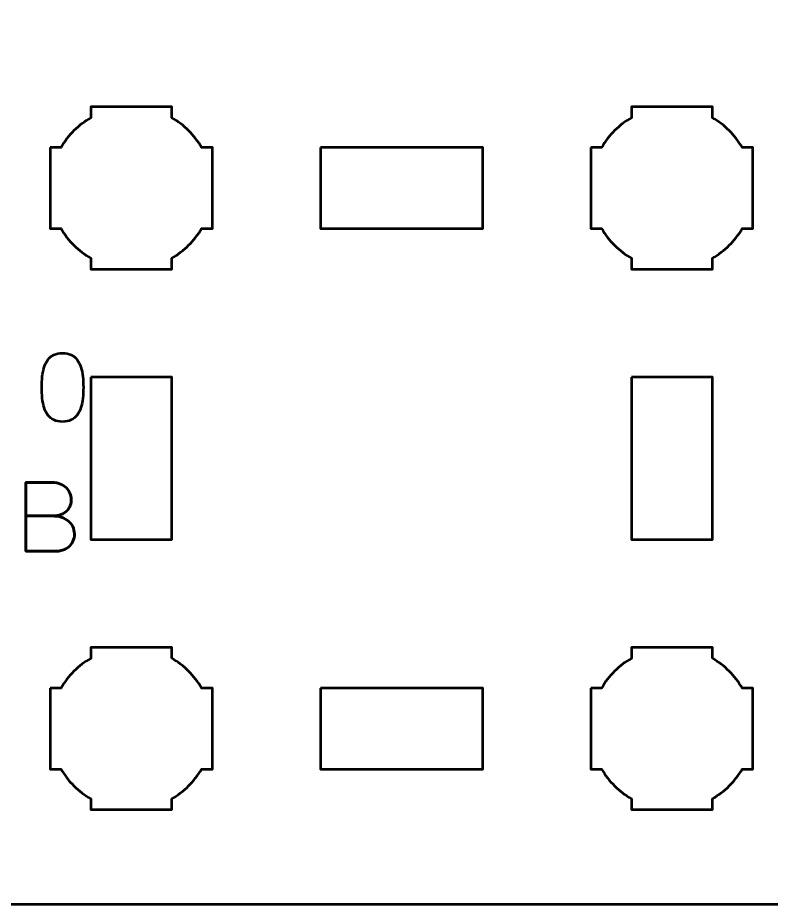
# Model space of a CAD drawing. Header units: centimetres. Extents: x -30.2 to 9.2, y -21.5 to -8.2.
# Drawn here: x -17.92 to -15.132, y -21.5 to -18.22 of the extents above; entities that cross this region are included whole.
import ezdxf

# ---------------------------------------------------------------- set-up
doc = ezdxf.new("R2010")
doc.units = ezdxf.units.CM
doc.header["$MEASUREMENT"] = 0
doc.layers.add('Layer 1', color=7, linetype='Continuous')

msp = doc.modelspace()

# ---------------------------------------------------------------- linework, layer by layer
at = {"layer": 'Layer 1', "lineweight": 53}
for points, knots in [([(-19.64995, -8.19995), (-19.64995, -8.19995), (-11.35005, -8.19995), (-11.35005, -8.19995), (-11.35005, -8.19995), (-11.07305, -8.19995), (-10.84995, -8.42305), (-10.84995, -8.70005), (-10.84995, -8.70005), (-10.84995, -8.70005), (-10.84995, -20.99995), (-10.84995, -20.99995), (-10.84995, -20.99995), (-10.84995, -21.27695), (-11.07305, -21.50005), (-11.35005, -21.50005), (-11.35005, -21.50005), (-11.35005, -21.50005), (-19.64995, -21.50005), (-19.64995, -21.50005), (-19.64995, -21.50005), (-19.92695, -21.50005), (-20.15005, -21.27695), (-20.15005, -20.99995), (-20.15005, -20.99995), (-20.15005, -20.99995), (-20.15005, -8.70005), (-20.15005, -8.70005), (-20.15005, -8.70005), (-20.15005, -8.42305), (-19.92695, -8.19995), (-19.64995, -8.19995)], [0, 0, 0, 0, 0.125, 0.125, 0.125, 0.125, 0.25, 0.25, 0.25, 0.25, 0.375, 0.375, 0.375, 0.375, 0.5, 0.5, 0.5, 0.5, 0.625, 0.625, 0.625, 0.625, 0.75, 0.75, 0.75, 0.75, 0.875, 0.875, 0.875, 0.875, 1, 1, 1, 1]), ([(-17.80001, -18.69997), (-17.80001, -18.69997), (-17.75981, -18.69997), (-17.75981, -18.69997), (-17.75981, -18.69997), (-17.73348, -18.65445), (-17.69552, -18.61652), (-17.65001, -18.59019), (-17.65001, -18.59019), (-17.65001, -18.59019), (-17.65001, -18.54997), (-17.65001, -18.54997), (-17.65001, -18.54997), (-17.65001, -18.54997), (-17.35001, -18.54997), (-17.35001, -18.54997), (-17.35001, -18.54997), (-17.35001, -18.54997), (-17.35001, -18.59016), (-17.35001, -18.59016), (-17.35001, -18.59016), (-17.30448, -18.61649), (-17.26649, -18.65444), (-17.24013, -18.69997), (-17.24013, -18.69997), (-17.24013, -18.69997), (-17.20001, -18.69997), (-17.20001, -18.69997), (-17.20001, -18.69997), (-17.20001, -18.69997), (-17.20001, -18.84539), (-17.20001, -18.84539), (-17.20001, -18.84539), (-17.20001, -18.84539), (-17.19995, -18.85004), (-17.19995, -18.85004), (-17.19995, -18.85004), (-17.19995, -18.85004), (-17.20001, -18.85468), (-17.20001, -18.85468), (-17.20001, -18.85468), (-17.20001, -18.85468), (-17.20001, -18.99997), (-17.20001, -18.99997), (-17.20001, -18.99997), (-17.20001, -18.99997), (-17.24008, -18.99997), (-17.24008, -18.99997), (-17.24008, -18.99997), (-17.26643, -19.04554), (-17.30443, -19.08355), (-17.35001, -19.10991), (-17.35001, -19.10991), (-17.35001, -19.10991), (-17.35001, -19.14997), (-17.35001, -19.14997), (-17.35001, -19.14997), (-17.35001, -19.14997), (-17.49329, -19.14997), (-17.49329, -19.14997), (-17.49329, -19.14997), (-17.49329, -19.14997), (-17.49996, -19.15005), (-17.49996, -19.15005), (-17.49996, -19.15005), (-17.49996, -19.15005), (-17.50664, -19.14997), (-17.50664, -19.14997), (-17.50664, -19.14997), (-17.50664, -19.14997), (-17.65001, -19.14997), (-17.65001, -19.14997), (-17.65001, -19.14997), (-17.65001, -19.14997), (-17.65001, -19.10987), (-17.65001, -19.10987), (-17.65001, -19.10987), (-17.69555, -19.08351), (-17.73353, -19.04552), (-17.75986, -18.99997), (-17.75986, -18.99997), (-17.75986, -18.99997), (-17.80001, -18.99997), (-17.80001, -18.99997), (-17.80001, -18.99997), (-17.80001, -18.99997), (-17.80001, -18.69997), (-17.80001, -18.69997)], [0, 0, 0, 0, 0.0454545, 0.0454545, 0.0454545, 0.0454545, 0.0909091, 0.0909091, 0.0909091, 0.0909091, 0.1363636, 0.1363636, 0.1363636, 0.1363636, 0.1818182, 0.1818182, 0.1818182, 0.1818182, 0.2272727, 0.2272727, 0.2272727, 0.2272727, 0.2727273, 0.2727273, 0.2727273, 0.2727273, 0.3181818, 0.3181818, 0.3181818, 0.3181818, 0.3636364, 0.3636364, 0.3636364, 0.3636364, 0.4090909, 0.4090909, 0.4090909, 0.4090909, 0.4545455, 0.4545455, 0.4545455, 0.4545455, 0.5, 0.5, 0.5, 0.5, 0.5454545, 0.5454545, 0.5454545, 0.5454545, 0.5909091, 0.5909091, 0.5909091, 0.5909091, 0.6363636, 0.6363636, 0.6363636, 0.6363636, 0.6818182, 0.6818182, 0.6818182, 0.6818182, 0.7272727, 0.7272727, 0.7272727, 0.7272727, 0.7727273, 0.7727273, 0.7727273, 0.7727273, 0.8181818, 0.8181818, 0.8181818, 0.8181818, 0.8636364, 0.8636364, 0.8636364, 0.8636364, 0.9090909, 0.9090909, 0.9090909, 0.9090909, 0.9545455, 0.9545455, 0.9545455, 0.9545455, 1, 1, 1, 1]), ([(-15.80001, -18.69997), (-15.80001, -18.69997), (-15.75981, -18.69997), (-15.75981, -18.69997), (-15.75981, -18.69997), (-15.73348, -18.65445), (-15.69552, -18.61652), (-15.65001, -18.59019), (-15.65001, -18.59019), (-15.65001, -18.59019), (-15.65001, -18.54997), (-15.65001, -18.54997), (-15.65001, -18.54997), (-15.65001, -18.54997), (-15.35001, -18.54997), (-15.35001, -18.54997), (-15.35001, -18.54997), (-15.35001, -18.54997), (-15.35001, -18.59016), (-15.35001, -18.59016), (-15.35001, -18.59016), (-15.30448, -18.61649), (-15.26649, -18.65444), (-15.24013, -18.69997), (-15.24013, -18.69997), (-15.24013, -18.69997), (-15.20001, -18.69997), (-15.20001, -18.69997), (-15.20001, -18.69997), (-15.20001, -18.69997), (-15.20001, -18.84539), (-15.20001, -18.84539), (-15.20001, -18.84539), (-15.20001, -18.84539), (-15.19995, -18.85004), (-15.19995, -18.85004), (-15.19995, -18.85004), (-15.19995, -18.85004), (-15.20001, -18.85468), (-15.20001, -18.85468), (-15.20001, -18.85468), (-15.20001, -18.85468), (-15.20001, -18.99997), (-15.20001, -18.99997), (-15.20001, -18.99997), (-15.20001, -18.99997), (-15.24008, -18.99997), (-15.24008, -18.99997), (-15.24008, -18.99997), (-15.26643, -19.04554), (-15.30443, -19.08355), (-15.35001, -19.10991), (-15.35001, -19.10991), (-15.35001, -19.10991), (-15.35001, -19.14997), (-15.35001, -19.14997), (-15.35001, -19.14997), (-15.35001, -19.14997), (-15.49329, -19.14997), (-15.49329, -19.14997), (-15.49329, -19.14997), (-15.49329, -19.14997), (-15.49996, -19.15005), (-15.49996, -19.15005), (-15.49996, -19.15005), (-15.49996, -19.15005), (-15.50664, -19.14997), (-15.50664, -19.14997), (-15.50664, -19.14997), (-15.50664, -19.14997), (-15.65001, -19.14997), (-15.65001, -19.14997), (-15.65001, -19.14997), (-15.65001, -19.14997), (-15.65001, -19.10987), (-15.65001, -19.10987), (-15.65001, -19.10987), (-15.69555, -19.08351), (-15.73353, -19.04552), (-15.75986, -18.99997), (-15.75986, -18.99997), (-15.75986, -18.99997), (-15.80001, -18.99997), (-15.80001, -18.99997), (-15.80001, -18.99997), (-15.80001, -18.99997), (-15.80001, -18.69997), (-15.80001, -18.69997)], [0, 0, 0, 0, 0.0454545, 0.0454545, 0.0454545, 0.0454545, 0.0909091, 0.0909091, 0.0909091, 0.0909091, 0.1363636, 0.1363636, 0.1363636, 0.1363636, 0.1818182, 0.1818182, 0.1818182, 0.1818182, 0.2272727, 0.2272727, 0.2272727, 0.2272727, 0.2727273, 0.2727273, 0.2727273, 0.2727273, 0.3181818, 0.3181818, 0.3181818, 0.3181818, 0.3636364, 0.3636364, 0.3636364, 0.3636364, 0.4090909, 0.4090909, 0.4090909, 0.4090909, 0.4545455, 0.4545455, 0.4545455, 0.4545455, 0.5, 0.5, 0.5, 0.5, 0.5454545, 0.5454545, 0.5454545, 0.5454545, 0.5909091, 0.5909091, 0.5909091, 0.5909091, 0.6363636, 0.6363636, 0.6363636, 0.6363636, 0.6818182, 0.6818182, 0.6818182, 0.6818182, 0.7272727, 0.7272727, 0.7272727, 0.7272727, 0.7727273, 0.7727273, 0.7727273, 0.7727273, 0.8181818, 0.8181818, 0.8181818, 0.8181818, 0.8636364, 0.8636364, 0.8636364, 0.8636364, 0.9090909, 0.9090909, 0.9090909, 0.9090909, 0.9545455, 0.9545455, 0.9545455, 0.9545455, 1, 1, 1, 1]), ([(-16.80004, -18.69995), (-16.80004, -18.69995), (-16.20003, -18.69995), (-16.20003, -18.69995), (-16.20003, -18.69995), (-16.20003, -18.69995), (-16.20003, -18.99995), (-16.20003, -18.99995), (-16.20003, -18.99995), (-16.20003, -18.99995), (-16.80004, -18.99995), (-16.80004, -18.99995), (-16.80004, -18.99995), (-16.80004, -18.99995), (-16.80004, -18.69995), (-16.80004, -18.69995)], [0, 0, 0, 0, 0.25, 0.25, 0.25, 0.25, 0.5, 0.5, 0.5, 0.5, 0.75, 0.75, 0.75, 0.75, 1, 1, 1, 1]), ([(-17.64995, -19.55), (-17.64995, -19.55), (-17.34995, -19.55), (-17.34995, -19.55), (-17.34995, -19.55), (-17.34995, -19.55), (-17.34995, -20.15), (-17.34995, -20.15), (-17.34995, -20.15), (-17.34995, -20.15), (-17.64995, -20.15), (-17.64995, -20.15), (-17.64995, -20.15), (-17.64995, -20.15), (-17.64995, -19.55), (-17.64995, -19.55)], [0, 0, 0, 0, 0.25, 0.25, 0.25, 0.25, 0.5, 0.5, 0.5, 0.5, 0.75, 0.75, 0.75, 0.75, 1, 1, 1, 1]), ([(-15.64995, -19.55), (-15.64995, -19.55), (-15.34995, -19.55), (-15.34995, -19.55), (-15.34995, -19.55), (-15.34995, -19.55), (-15.34995, -20.15), (-15.34995, -20.15), (-15.34995, -20.15), (-15.34995, -20.15), (-15.64995, -20.15), (-15.64995, -20.15), (-15.64995, -20.15), (-15.64995, -20.15), (-15.64995, -19.55), (-15.64995, -19.55)], [0, 0, 0, 0, 0.25, 0.25, 0.25, 0.25, 0.5, 0.5, 0.5, 0.5, 0.75, 0.75, 0.75, 0.75, 1, 1, 1, 1]), ([(-17.80001, -20.69997), (-17.80001, -20.69997), (-17.75981, -20.69997), (-17.75981, -20.69997), (-17.75981, -20.69997), (-17.73348, -20.65445), (-17.69552, -20.61652), (-17.65001, -20.59019), (-17.65001, -20.59019), (-17.65001, -20.59019), (-17.65001, -20.54997), (-17.65001, -20.54997), (-17.65001, -20.54997), (-17.65001, -20.54997), (-17.35001, -20.54997), (-17.35001, -20.54997), (-17.35001, -20.54997), (-17.35001, -20.54997), (-17.35001, -20.59016), (-17.35001, -20.59016), (-17.35001, -20.59016), (-17.30448, -20.61649), (-17.26649, -20.65444), (-17.24013, -20.69997), (-17.24013, -20.69997), (-17.24013, -20.69997), (-17.20001, -20.69997), (-17.20001, -20.69997), (-17.20001, -20.69997), (-17.20001, -20.69997), (-17.20001, -20.84539), (-17.20001, -20.84539), (-17.20001, -20.84539), (-17.20001, -20.84539), (-17.19995, -20.85004), (-17.19995, -20.85004), (-17.19995, -20.85004), (-17.19995, -20.85004), (-17.20001, -20.85468), (-17.20001, -20.85468), (-17.20001, -20.85468), (-17.20001, -20.85468), (-17.20001, -20.99997), (-17.20001, -20.99997), (-17.20001, -20.99997), (-17.20001, -20.99997), (-17.24008, -20.99997), (-17.24008, -20.99997), (-17.24008, -20.99997), (-17.26643, -21.04554), (-17.30443, -21.08355), (-17.35001, -21.10991), (-17.35001, -21.10991), (-17.35001, -21.10991), (-17.35001, -21.14997), (-17.35001, -21.14997), (-17.35001, -21.14997), (-17.35001, -21.14997), (-17.49329, -21.14997), (-17.49329, -21.14997), (-17.49329, -21.14997), (-17.49329, -21.14997), (-17.49996, -21.15005), (-17.49996, -21.15005), (-17.49996, -21.15005), (-17.49996, -21.15005), (-17.50664, -21.14997), (-17.50664, -21.14997), (-17.50664, -21.14997), (-17.50664, -21.14997), (-17.65001, -21.14997), (-17.65001, -21.14997), (-17.65001, -21.14997), (-17.65001, -21.14997), (-17.65001, -21.10987), (-17.65001, -21.10987), (-17.65001, -21.10987), (-17.69555, -21.08351), (-17.73353, -21.04552), (-17.75986, -20.99997), (-17.75986, -20.99997), (-17.75986, -20.99997), (-17.80001, -20.99997), (-17.80001, -20.99997), (-17.80001, -20.99997), (-17.80001, -20.99997), (-17.80001, -20.69997), (-17.80001, -20.69997)], [0, 0, 0, 0, 0.0454545, 0.0454545, 0.0454545, 0.0454545, 0.0909091, 0.0909091, 0.0909091, 0.0909091, 0.1363636, 0.1363636, 0.1363636, 0.1363636, 0.1818182, 0.1818182, 0.1818182, 0.1818182, 0.2272727, 0.2272727, 0.2272727, 0.2272727, 0.2727273, 0.2727273, 0.2727273, 0.2727273, 0.3181818, 0.3181818, 0.3181818, 0.3181818, 0.3636364, 0.3636364, 0.3636364, 0.3636364, 0.4090909, 0.4090909, 0.4090909, 0.4090909, 0.4545455, 0.4545455, 0.4545455, 0.4545455, 0.5, 0.5, 0.5, 0.5, 0.5454545, 0.5454545, 0.5454545, 0.5454545, 0.5909091, 0.5909091, 0.5909091, 0.5909091, 0.6363636, 0.6363636, 0.6363636, 0.6363636, 0.6818182, 0.6818182, 0.6818182, 0.6818182, 0.7272727, 0.7272727, 0.7272727, 0.7272727, 0.7727273, 0.7727273, 0.7727273, 0.7727273, 0.8181818, 0.8181818, 0.8181818, 0.8181818, 0.8636364, 0.8636364, 0.8636364, 0.8636364, 0.9090909, 0.9090909, 0.9090909, 0.9090909, 0.9545455, 0.9545455, 0.9545455, 0.9545455, 1, 1, 1, 1]), ([(-15.80001, -20.69997), (-15.80001, -20.69997), (-15.75981, -20.69997), (-15.75981, -20.69997), (-15.75981, -20.69997), (-15.73348, -20.65445), (-15.69552, -20.61652), (-15.65001, -20.59019), (-15.65001, -20.59019), (-15.65001, -20.59019), (-15.65001, -20.54997), (-15.65001, -20.54997), (-15.65001, -20.54997), (-15.65001, -20.54997), (-15.35001, -20.54997), (-15.35001, -20.54997), (-15.35001, -20.54997), (-15.35001, -20.54997), (-15.35001, -20.59016), (-15.35001, -20.59016), (-15.35001, -20.59016), (-15.30448, -20.61649), (-15.26649, -20.65444), (-15.24013, -20.69997), (-15.24013, -20.69997), (-15.24013, -20.69997), (-15.20001, -20.69997), (-15.20001, -20.69997), (-15.20001, -20.69997), (-15.20001, -20.69997), (-15.20001, -20.84539), (-15.20001, -20.84539), (-15.20001, -20.84539), (-15.20001, -20.84539), (-15.19995, -20.85004), (-15.19995, -20.85004), (-15.19995, -20.85004), (-15.19995, -20.85004), (-15.20001, -20.85468), (-15.20001, -20.85468), (-15.20001, -20.85468), (-15.20001, -20.85468), (-15.20001, -20.99997), (-15.20001, -20.99997), (-15.20001, -20.99997), (-15.20001, -20.99997), (-15.24008, -20.99997), (-15.24008, -20.99997), (-15.24008, -20.99997), (-15.26643, -21.04554), (-15.30443, -21.08355), (-15.35001, -21.10991), (-15.35001, -21.10991), (-15.35001, -21.10991), (-15.35001, -21.14997), (-15.35001, -21.14997), (-15.35001, -21.14997), (-15.35001, -21.14997), (-15.49329, -21.14997), (-15.49329, -21.14997), (-15.49329, -21.14997), (-15.49329, -21.14997), (-15.49996, -21.15005), (-15.49996, -21.15005), (-15.49996, -21.15005), (-15.49996, -21.15005), (-15.50664, -21.14997), (-15.50664, -21.14997), (-15.50664, -21.14997), (-15.50664, -21.14997), (-15.65001, -21.14997), (-15.65001, -21.14997), (-15.65001, -21.14997), (-15.65001, -21.14997), (-15.65001, -21.10987), (-15.65001, -21.10987), (-15.65001, -21.10987), (-15.69555, -21.08351), (-15.73353, -21.04552), (-15.75986, -20.99997), (-15.75986, -20.99997), (-15.75986, -20.99997), (-15.80001, -20.99997), (-15.80001, -20.99997), (-15.80001, -20.99997), (-15.80001, -20.99997), (-15.80001, -20.69997), (-15.80001, -20.69997)], [0, 0, 0, 0, 0.0454545, 0.0454545, 0.0454545, 0.0454545, 0.0909091, 0.0909091, 0.0909091, 0.0909091, 0.1363636, 0.1363636, 0.1363636, 0.1363636, 0.1818182, 0.1818182, 0.1818182, 0.1818182, 0.2272727, 0.2272727, 0.2272727, 0.2272727, 0.2727273, 0.2727273, 0.2727273, 0.2727273, 0.3181818, 0.3181818, 0.3181818, 0.3181818, 0.3636364, 0.3636364, 0.3636364, 0.3636364, 0.4090909, 0.4090909, 0.4090909, 0.4090909, 0.4545455, 0.4545455, 0.4545455, 0.4545455, 0.5, 0.5, 0.5, 0.5, 0.5454545, 0.5454545, 0.5454545, 0.5454545, 0.5909091, 0.5909091, 0.5909091, 0.5909091, 0.6363636, 0.6363636, 0.6363636, 0.6363636, 0.6818182, 0.6818182, 0.6818182, 0.6818182, 0.7272727, 0.7272727, 0.7272727, 0.7272727, 0.7727273, 0.7727273, 0.7727273, 0.7727273, 0.8181818, 0.8181818, 0.8181818, 0.8181818, 0.8636364, 0.8636364, 0.8636364, 0.8636364, 0.9090909, 0.9090909, 0.9090909, 0.9090909, 0.9545455, 0.9545455, 0.9545455, 0.9545455, 1, 1, 1, 1]), ([(-16.80004, -20.70005), (-16.80004, -20.70005), (-16.20003, -20.70005), (-16.20003, -20.70005), (-16.20003, -20.70005), (-16.20003, -20.70005), (-16.20003, -21.00005), (-16.20003, -21.00005), (-16.20003, -21.00005), (-16.20003, -21.00005), (-16.80004, -21.00005), (-16.80004, -21.00005), (-16.80004, -21.00005), (-16.80004, -21.00005), (-16.80004, -20.70005), (-16.80004, -20.70005)], [0, 0, 0, 0, 0.25, 0.25, 0.25, 0.25, 0.5, 0.5, 0.5, 0.5, 0.75, 0.75, 0.75, 0.75, 1, 1, 1, 1])]:
    msp.add_open_spline(points, degree=3, knots=knots, dxfattribs=at)
at = {"layer": 'Layer 1', "color": 5, "lineweight": 53}
for points, knots in [([(-17.75423, -19.71477), (-17.74189, -19.71471), (-17.73124, -19.71254), (-17.72237, -19.7083), (-17.72237, -19.7083), (-17.71355, -19.70407), (-17.7062, -19.69801), (-17.70032, -19.69031), (-17.70032, -19.69031), (-17.6945, -19.68255), (-17.68991, -19.67338), (-17.6865, -19.66279), (-17.6865, -19.66279), (-17.68315, -19.65221), (-17.68074, -19.64063), (-17.67939, -19.62793), (-17.67939, -19.62793), (-17.67797, -19.61523), (-17.67727, -19.60188), (-17.67733, -19.58777), (-17.67733, -19.58777), (-17.67727, -19.57372), (-17.67797, -19.56037), (-17.67939, -19.54773), (-17.67939, -19.54773), (-17.68074, -19.53509), (-17.68315, -19.52345), (-17.6865, -19.51286), (-17.6865, -19.51286), (-17.68991, -19.50234), (-17.6945, -19.49317), (-17.70032, -19.48535), (-17.70032, -19.48535), (-17.7062, -19.47758), (-17.71355, -19.47153), (-17.72237, -19.46729), (-17.72237, -19.46729), (-17.73124, -19.463), (-17.74189, -19.46083), (-17.75423, -19.46077), (-17.75423, -19.46077), (-17.76658, -19.46083), (-17.77722, -19.463), (-17.7861, -19.46729), (-17.7861, -19.46729), (-17.79492, -19.47153), (-17.80227, -19.47758), (-17.80815, -19.48535), (-17.80815, -19.48535), (-17.81397, -19.49317), (-17.81856, -19.50234), (-17.82197, -19.51286), (-17.82197, -19.51286), (-17.82532, -19.52345), (-17.82773, -19.53509), (-17.82908, -19.54773), (-17.82908, -19.54773), (-17.83049, -19.56037), (-17.8312, -19.57372), (-17.83114, -19.58777), (-17.83114, -19.58777), (-17.8312, -19.60188), (-17.83049, -19.61523), (-17.82908, -19.62793), (-17.82908, -19.62793), (-17.82773, -19.64063), (-17.82532, -19.65221), (-17.82197, -19.66279), (-17.82197, -19.66279), (-17.81856, -19.67338), (-17.81397, -19.68255), (-17.80815, -19.69031), (-17.80815, -19.69031), (-17.80227, -19.69801), (-17.79492, -19.70407), (-17.7861, -19.7083), (-17.7861, -19.7083), (-17.77722, -19.71254), (-17.76658, -19.71471), (-17.75423, -19.71477)], [0, 0, 0, 0, 0.05, 0.05, 0.05, 0.05, 0.1, 0.1, 0.1, 0.1, 0.15, 0.15, 0.15, 0.15, 0.2, 0.2, 0.2, 0.2, 0.25, 0.25, 0.25, 0.25, 0.3, 0.3, 0.3, 0.3, 0.35, 0.35, 0.35, 0.35, 0.4, 0.4, 0.4, 0.4, 0.45, 0.45, 0.45, 0.45, 0.5, 0.5, 0.5, 0.5, 0.55, 0.55, 0.55, 0.55, 0.6, 0.6, 0.6, 0.6, 0.65, 0.65, 0.65, 0.65, 0.7, 0.7, 0.7, 0.7, 0.75, 0.75, 0.75, 0.75, 0.8, 0.8, 0.8, 0.8, 0.85, 0.85, 0.85, 0.85, 0.9, 0.9, 0.9, 0.9, 0.95, 0.95, 0.95, 0.95, 1, 1, 1, 1]), ([(-17.75423, -19.71477), (-17.74189, -19.71471), (-17.73124, -19.71254), (-17.72237, -19.7083), (-17.72237, -19.7083), (-17.71355, -19.70407), (-17.7062, -19.69801), (-17.70032, -19.69031), (-17.70032, -19.69031), (-17.6945, -19.68255), (-17.68991, -19.67338), (-17.6865, -19.66279), (-17.6865, -19.66279), (-17.68315, -19.65221), (-17.68074, -19.64063), (-17.67939, -19.62793), (-17.67939, -19.62793), (-17.67797, -19.61523), (-17.67727, -19.60188), (-17.67733, -19.58777), (-17.67733, -19.58777), (-17.67727, -19.57372), (-17.67797, -19.56037), (-17.67939, -19.54773), (-17.67939, -19.54773), (-17.68074, -19.53509), (-17.68315, -19.52345), (-17.6865, -19.51286), (-17.6865, -19.51286), (-17.68991, -19.50234), (-17.6945, -19.49317), (-17.70032, -19.48535), (-17.70032, -19.48535), (-17.7062, -19.47758), (-17.71355, -19.47153), (-17.72237, -19.46729), (-17.72237, -19.46729), (-17.73124, -19.463), (-17.74189, -19.46083), (-17.75423, -19.46077), (-17.75423, -19.46077), (-17.76658, -19.46083), (-17.77722, -19.463), (-17.7861, -19.46729), (-17.7861, -19.46729), (-17.79492, -19.47153), (-17.80227, -19.47758), (-17.80815, -19.48535), (-17.80815, -19.48535), (-17.81397, -19.49317), (-17.81856, -19.50234), (-17.82197, -19.51286), (-17.82197, -19.51286), (-17.82532, -19.52345), (-17.82773, -19.53509), (-17.82908, -19.54773), (-17.82908, -19.54773), (-17.83049, -19.56037), (-17.8312, -19.57372), (-17.83114, -19.58777), (-17.83114, -19.58777), (-17.8312, -19.60188), (-17.83049, -19.61523), (-17.82908, -19.62793), (-17.82908, -19.62793), (-17.82773, -19.64063), (-17.82532, -19.65221), (-17.82197, -19.66279), (-17.82197, -19.66279), (-17.81856, -19.67338), (-17.81397, -19.68255), (-17.80815, -19.69031), (-17.80815, -19.69031), (-17.80227, -19.69801), (-17.79492, -19.70407), (-17.7861, -19.7083), (-17.7861, -19.7083), (-17.77722, -19.71254), (-17.76658, -19.71471), (-17.75423, -19.71477)], [0, 0, 0, 0, 0.05, 0.05, 0.05, 0.05, 0.1, 0.1, 0.1, 0.1, 0.15, 0.15, 0.15, 0.15, 0.2, 0.2, 0.2, 0.2, 0.25, 0.25, 0.25, 0.25, 0.3, 0.3, 0.3, 0.3, 0.35, 0.35, 0.35, 0.35, 0.4, 0.4, 0.4, 0.4, 0.45, 0.45, 0.45, 0.45, 0.5, 0.5, 0.5, 0.5, 0.55, 0.55, 0.55, 0.55, 0.6, 0.6, 0.6, 0.6, 0.65, 0.65, 0.65, 0.65, 0.7, 0.7, 0.7, 0.7, 0.75, 0.75, 0.75, 0.75, 0.8, 0.8, 0.8, 0.8, 0.85, 0.85, 0.85, 0.85, 0.9, 0.9, 0.9, 0.9, 0.95, 0.95, 0.95, 0.95, 1, 1, 1, 1]), ([(-17.8904, -20.06331), (-17.8904, -20.06331), (-17.79268, -20.06331), (-17.79268, -20.06331), (-17.79268, -20.06331), (-17.77998, -20.06325), (-17.76916, -20.06149), (-17.76005, -20.05802), (-17.76005, -20.05802), (-17.75099, -20.05461), (-17.74364, -20.04996), (-17.73794, -20.04414), (-17.73794, -20.04414), (-17.73224, -20.03832), (-17.72812, -20.03173), (-17.72553, -20.02444), (-17.72553, -20.02444), (-17.72301, -20.01721), (-17.72183, -20.00969), (-17.72212, -20.00192), (-17.72212, -20.00192), (-17.72248, -19.99416), (-17.72412, -19.98664), (-17.72706, -19.97929), (-17.72706, -19.97929), (-17.72994, -19.97194), (-17.73429, -19.96529), (-17.74, -19.95936), (-17.74, -19.95936), (-17.7457, -19.95342), (-17.75282, -19.94871), (-17.76146, -19.94524), (-17.76146, -19.94524), (-17.7701, -19.94172), (-17.78027, -19.93989), (-17.79197, -19.93984), (-17.79197, -19.93984), (-17.79197, -19.93984), (-17.8904, -19.93984), (-17.8904, -19.93984), (-17.8904, -19.93984), (-17.8904, -19.93984), (-17.8904, -20.19419), (-17.8904, -20.19419), (-17.8904, -20.19419), (-17.8904, -20.19419), (-17.7821, -20.19419), (-17.7821, -20.19419), (-17.7821, -20.19419), (-17.77198, -20.19419), (-17.76258, -20.19272), (-17.75387, -20.18984), (-17.75387, -20.18984), (-17.74517, -20.1869), (-17.73759, -20.18272), (-17.731, -20.17714), (-17.731, -20.17714), (-17.72448, -20.17161), (-17.71936, -20.16491), (-17.71571, -20.15697), (-17.71571, -20.15697), (-17.71207, -20.14903), (-17.71019, -20.14004), (-17.71013, -20.12998), (-17.71013, -20.12998), (-17.71036, -20.11987), (-17.71248, -20.11076), (-17.71654, -20.10258), (-17.71654, -20.10258), (-17.72059, -20.09441), (-17.72624, -20.08742), (-17.73353, -20.08154), (-17.73353, -20.08154), (-17.74082, -20.07571), (-17.74952, -20.07119), (-17.75952, -20.06807), (-17.75952, -20.06807), (-17.76951, -20.06495), (-17.78057, -20.06337), (-17.79268, -20.06331), (-17.79268, -20.06331), (-17.78057, -20.06337), (-17.76951, -20.06495), (-17.75952, -20.06807), (-17.75952, -20.06807), (-17.74952, -20.07119), (-17.74082, -20.07571), (-17.73353, -20.08154), (-17.73353, -20.08154), (-17.72624, -20.08742), (-17.72059, -20.09441), (-17.71654, -20.10258), (-17.71654, -20.10258), (-17.71248, -20.11076), (-17.71036, -20.11987), (-17.71013, -20.12998), (-17.71013, -20.12998), (-17.71019, -20.14004), (-17.71207, -20.14903), (-17.71571, -20.15697), (-17.71571, -20.15697), (-17.71936, -20.16491), (-17.72448, -20.17161), (-17.731, -20.17714), (-17.731, -20.17714), (-17.73759, -20.18272), (-17.74517, -20.1869), (-17.75387, -20.18984), (-17.75387, -20.18984), (-17.76258, -20.19272), (-17.77198, -20.19419), (-17.7821, -20.19419), (-17.7821, -20.19419), (-17.7821, -20.19419), (-17.8904, -20.19419), (-17.8904, -20.19419), (-17.8904, -20.19419), (-17.8904, -20.19419), (-17.8904, -19.93984), (-17.8904, -19.93984), (-17.8904, -19.93984), (-17.8904, -19.93984), (-17.79197, -19.93984), (-17.79197, -19.93984), (-17.79197, -19.93984), (-17.78027, -19.93989), (-17.7701, -19.94172), (-17.76146, -19.94524), (-17.76146, -19.94524), (-17.75282, -19.94871), (-17.7457, -19.95342), (-17.74, -19.95936), (-17.74, -19.95936), (-17.73429, -19.96529), (-17.72994, -19.97194), (-17.72706, -19.97929), (-17.72706, -19.97929), (-17.72412, -19.98664), (-17.72248, -19.99416), (-17.72212, -20.00192), (-17.72212, -20.00192), (-17.72183, -20.00969), (-17.72301, -20.01721), (-17.72553, -20.02444), (-17.72553, -20.02444), (-17.72812, -20.03173), (-17.73224, -20.03832), (-17.73794, -20.04414), (-17.73794, -20.04414), (-17.74364, -20.04996), (-17.75099, -20.05461), (-17.76005, -20.05802), (-17.76005, -20.05802), (-17.76916, -20.06149), (-17.77998, -20.06325), (-17.79268, -20.06331), (-17.79268, -20.06331), (-17.79268, -20.06331), (-17.8904, -20.06331), (-17.8904, -20.06331)], [0, 0, 0, 0, 0.025, 0.025, 0.025, 0.025, 0.05, 0.05, 0.05, 0.05, 0.075, 0.075, 0.075, 0.075, 0.1, 0.1, 0.1, 0.1, 0.125, 0.125, 0.125, 0.125, 0.15, 0.15, 0.15, 0.15, 0.175, 0.175, 0.175, 0.175, 0.2, 0.2, 0.2, 0.2, 0.225, 0.225, 0.225, 0.225, 0.25, 0.25, 0.25, 0.25, 0.275, 0.275, 0.275, 0.275, 0.3, 0.3, 0.3, 0.3, 0.325, 0.325, 0.325, 0.325, 0.35, 0.35, 0.35, 0.35, 0.375, 0.375, 0.375, 0.375, 0.4, 0.4, 0.4, 0.4, 0.425, 0.425, 0.425, 0.425, 0.45, 0.45, 0.45, 0.45, 0.475, 0.475, 0.475, 0.475, 0.5, 0.5, 0.5, 0.5, 0.525, 0.525, 0.525, 0.525, 0.55, 0.55, 0.55, 0.55, 0.575, 0.575, 0.575, 0.575, 0.6, 0.6, 0.6, 0.6, 0.625, 0.625, 0.625, 0.625, 0.65, 0.65, 0.65, 0.65, 0.675, 0.675, 0.675, 0.675, 0.7, 0.7, 0.7, 0.7, 0.725, 0.725, 0.725, 0.725, 0.75, 0.75, 0.75, 0.75, 0.775, 0.775, 0.775, 0.775, 0.8, 0.8, 0.8, 0.8, 0.825, 0.825, 0.825, 0.825, 0.85, 0.85, 0.85, 0.85, 0.875, 0.875, 0.875, 0.875, 0.9, 0.9, 0.9, 0.9, 0.925, 0.925, 0.925, 0.925, 0.95, 0.95, 0.95, 0.95, 0.975, 0.975, 0.975, 0.975, 1, 1, 1, 1])]:
    msp.add_open_spline(points, degree=3, knots=knots, dxfattribs=at)

doc.saveas('drawing.dxf')
